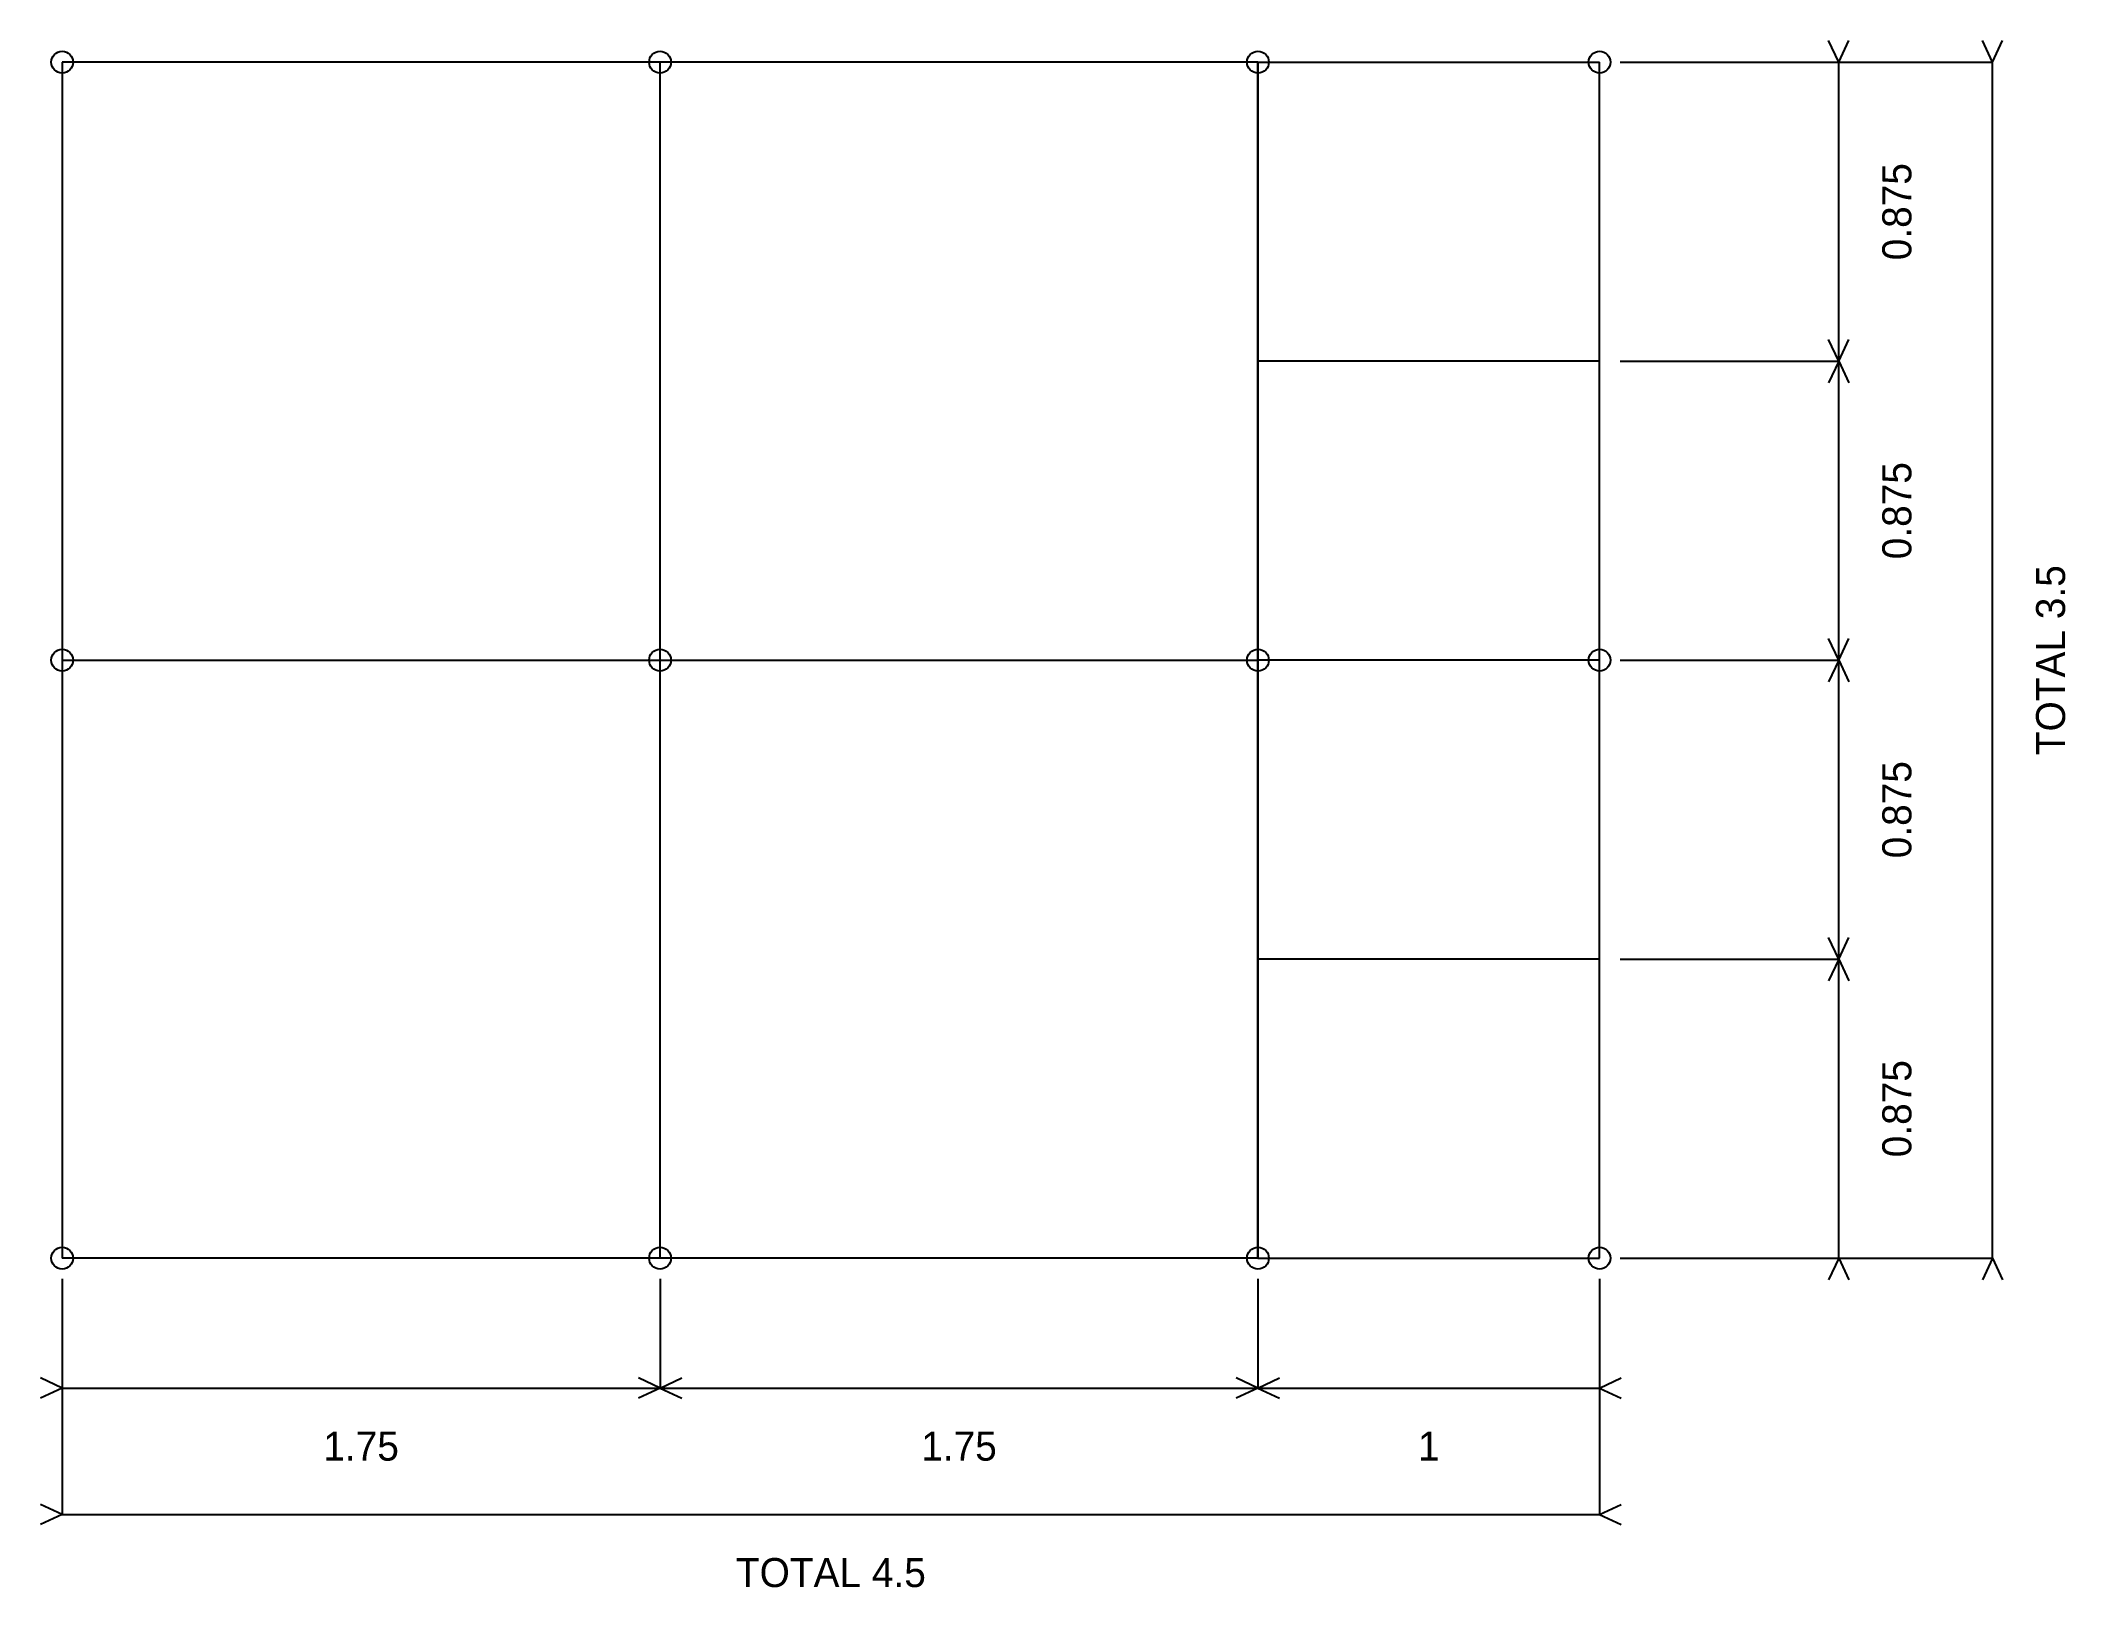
# Model space of a CAD drawing. Header units: millimetres. Extents: x -3152 to 2775, y -2285 to 2242.
import ezdxf
from ezdxf.enums import TextEntityAlignment as Align

# ---------------------------------------------------------------- set-up
doc = ezdxf.new("R2010")
doc.units = ezdxf.units.MM
for name, color, linetype in [('DIMENSION', 1, 'CONTINUOUS'), ('PIPE_ENDS', 5, 'CONTINUOUS'), ('PIPES', 5, 'CONTINUOUS')]:
    doc.layers.add(name, color=color, linetype=linetype)

msp = doc.modelspace()

# ---------------------------------------------------------------- linework, layer by layer
at = {"layer": 'DIMENSION'}
for p, q in [((2111.350773, 2178.284227), (2081.767494, 2241.725773)), ((2111.350773, 2178.284227), (2140.934051, 2241.725773)), ((2561.350773, 2178.284227), (2531.767494, 2241.725773)), ((2561.350773, 2178.284227), (2590.934051, 2241.725773)), ((1471.350773, 2178.284227), (2111.350773, 2178.284227)), ((1471.350773, 2178.284227), (2561.350773, 2178.284227)), ((2111.350773, 1303.284227), (2111.350773, 2178.284227)), ((2561.350773, -1321.725773), (2561.350773, 2178.284227)), ((2111.350773, 1303.284227), (2081.767494, 1366.725773)), ((2111.350773, 1303.284227), (2140.934051, 1366.725773)), ((1471.350773, 1303.284227), (2111.350773, 1303.284227)), ((1471.350773, 1303.284227), (2111.350773, 1303.284227)), ((2111.350773, 1303.284227), (2081.767494, 1239.842682)), ((2111.350773, 428.274227), (2111.350773, 1303.284227)), ((2111.350773, 1303.284227), (2140.934051, 1239.842682)), ((2111.350773, 428.274227), (2081.767494, 491.715773)), ((2111.350773, 428.274227), (2140.934051, 491.715773)), ((1471.350773, 428.274227), (2111.350773, 428.274227)), ((1471.350773, 428.274227), (2111.350773, 428.274227)), ((2111.350773, 428.274227), (2081.767494, 364.832682)), ((2111.350773, -446.725773), (2111.350773, 428.274227)), ((2111.350773, 428.274227), (2140.934051, 364.832682)), ((2111.350773, -446.725773), (2081.767494, -383.284227)), ((2111.350773, -446.725773), (2140.934051, -383.284227)), ((1471.350773, -446.725773), (2111.350773, -446.725773)), ((1471.350773, -446.725773), (2111.350773, -446.725773)), ((2111.350773, -446.725773), (2081.767494, -510.167318)), ((2111.350773, -1321.725773), (2111.350773, -446.725773)), ((2111.350773, -446.725773), (2140.934051, -510.167318)), ((1471.350773, -1321.725773), (2111.350773, -1321.725773)), ((1471.350773, -1321.725773), (2561.350773, -1321.725773)), ((2111.350773, -1321.725773), (2081.767494, -1385.167318)), ((2111.350773, -1321.725773), (2140.934051, -1385.167318)), ((2561.350773, -1321.725773), (2531.767494, -1385.167318)), ((2561.350773, -1321.725773), (2590.934051, -1385.167318)), ((-3088.659227, -1381.725773), (-3088.659227, -1701.725773)), ((-3088.659227, -1381.725773), (-3088.659227, -2071.725773)), ((-1338.659227, -1381.725773), (-1338.659227, -1701.725773)), ((-1338.659227, -1381.725773), (-1338.659227, -1701.725773)), ((411.350773, -1381.725773), (411.350773, -1701.725773)), ((411.350773, -1381.725773), (411.350773, -1701.725773)), ((1411.350773, -1381.725773), (1411.350773, -1701.725773)), ((1411.350773, -1381.725773), (1411.350773, -2071.725773)), ((-3088.659227, -1701.725773), (-3152.100773, -1672.142494)), ((-3088.659227, -1701.725773), (-3152.100773, -1731.309051)), ((-3088.659227, -1701.725773), (-1338.659227, -1701.725773)), ((-1338.659227, -1701.725773), (-1402.100773, -1672.142494)), ((-1338.659227, -1701.725773), (-1402.100773, -1731.309051)), ((-1338.659227, -1701.725773), (-1275.217682, -1672.142494)), ((-1338.659227, -1701.725773), (-1275.217682, -1731.309051)), ((-1338.659227, -1701.725773), (411.350773, -1701.725773)), ((411.350773, -1701.725773), (347.909227, -1672.142494)), ((411.350773, -1701.725773), (347.909227, -1731.309051)), ((411.350773, -1701.725773), (474.792318, -1672.142494)), ((411.350773, -1701.725773), (474.792318, -1731.309051)), ((411.350773, -1701.725773), (1411.350773, -1701.725773)), ((1411.350773, -1701.725773), (1474.792318, -1672.142494)), ((1411.350773, -1701.725773), (1474.792318, -1731.309051)), ((-3088.659227, -2071.725773), (-3152.100773, -2042.142494)), ((-3088.659227, -2071.725773), (-3152.100773, -2101.309051)), ((-3088.659227, -2071.725773), (1411.350773, -2071.725773)), ((1411.350773, -2071.725773), (1474.792318, -2042.142494)), ((1411.350773, -2071.725773), (1474.792318, -2101.309051))]:
    msp.add_line(p, q, dxfattribs=at)
at = {"layer": 'PIPE_ENDS'}
for centre in [(-3088.659227, 2178.274227), (-1338.659227, 2178.274227), (411.340773, 2178.274227), (1411.340773, 2178.274227), (-3088.659227, 428.274227), (-1338.659227, 428.274227), (411.340773, 428.274227), (1411.340773, 428.274227), (-3088.659227, -1321.725773), (-1338.659227, -1321.725773), (411.340773, -1321.725773), (1411.340773, -1321.725773)]:
    msp.add_circle(centre, 32, dxfattribs=at)
at = {"layer": 'PIPES'}
for p, q in [((-3088.659227, 2178.284227), (-3088.659227, 428.274227)), ((-1338.659227, 2178.284227), (-3088.659227, 2178.284227)), ((411.350773, 2178.284227), (-1338.659227, 2178.284227)), ((-1338.659227, 428.274227), (-1338.659227, 2178.284227)), ((411.350773, 2178.284227), (1411.350773, 2178.284227)), ((411.350773, 2178.284227), (411.350773, 428.274227)), ((411.350773, 1303.284227), (411.350773, 2178.284227)), ((1411.350773, 1303.284227), (1411.350773, 2178.284227)), ((1411.350773, 428.274227), (1411.350773, 2178.284227)), ((411.350773, 428.274227), (411.350773, 1303.284227)), ((1411.350773, 1303.284227), (411.350773, 1303.284227)), ((1411.350773, 428.274227), (1411.350773, 1303.284227)), ((-3088.659227, 428.274227), (-3088.659227, -1321.725773)), ((-3088.659227, 428.274227), (-1338.659227, 428.274227)), ((-1338.659227, -1321.725773), (-1338.659227, 428.274227)), ((-1338.659227, 428.274227), (411.350773, 428.274227)), ((411.350773, 428.274227), (411.350773, -1321.725773)), ((1411.350773, 428.274227), (411.350773, 428.274227)), ((411.350773, -446.723773), (411.350773, 428.274227)), ((1411.350773, -1321.725773), (1411.350773, 428.274227)), ((1411.350773, -446.723773), (1411.350773, 428.274227)), ((411.350773, -1321.725773), (411.350773, -446.723773)), ((1411.350773, -446.723773), (411.350773, -446.723773)), ((1411.350773, -1321.725773), (1411.350773, -446.723773)), ((-1338.659227, -1321.725773), (-3088.659227, -1321.725773)), ((411.350773, -1321.725773), (-1338.659227, -1321.725773)), ((411.350773, -1321.725773), (1411.350773, -1321.725773))]:
    msp.add_line(p, q, dxfattribs=at)

# ---------------------------------------------------------------- texts
at = {"layer": 'DIMENSION'}
for s, p in [('0.875', (2281.350773, 1740.784227)), ('0.875', (2281.350773, 865.779227)), ('TOTAL 3.5', (2731.350773, 428.279227)), ('0.875', (2281.350773, -9.225773)), ('0.875', (2281.350773, -884.225773))]:
    msp.add_text(s, height=85, rotation=90, dxfattribs=at).set_placement(p, align=Align.MIDDLE_CENTER)
for s, p in [('1.75', (-2213.659227, -1871.725773)), ('1.75', (-463.654227, -1871.725773)), ('1', (911.350773, -1871.725773)), ('TOTAL 4.5', (-838.654227, -2241.725773))]:
    msp.add_text(s, height=85, dxfattribs=at).set_placement(p, align=Align.MIDDLE_CENTER)

doc.saveas('drawing.dxf')
